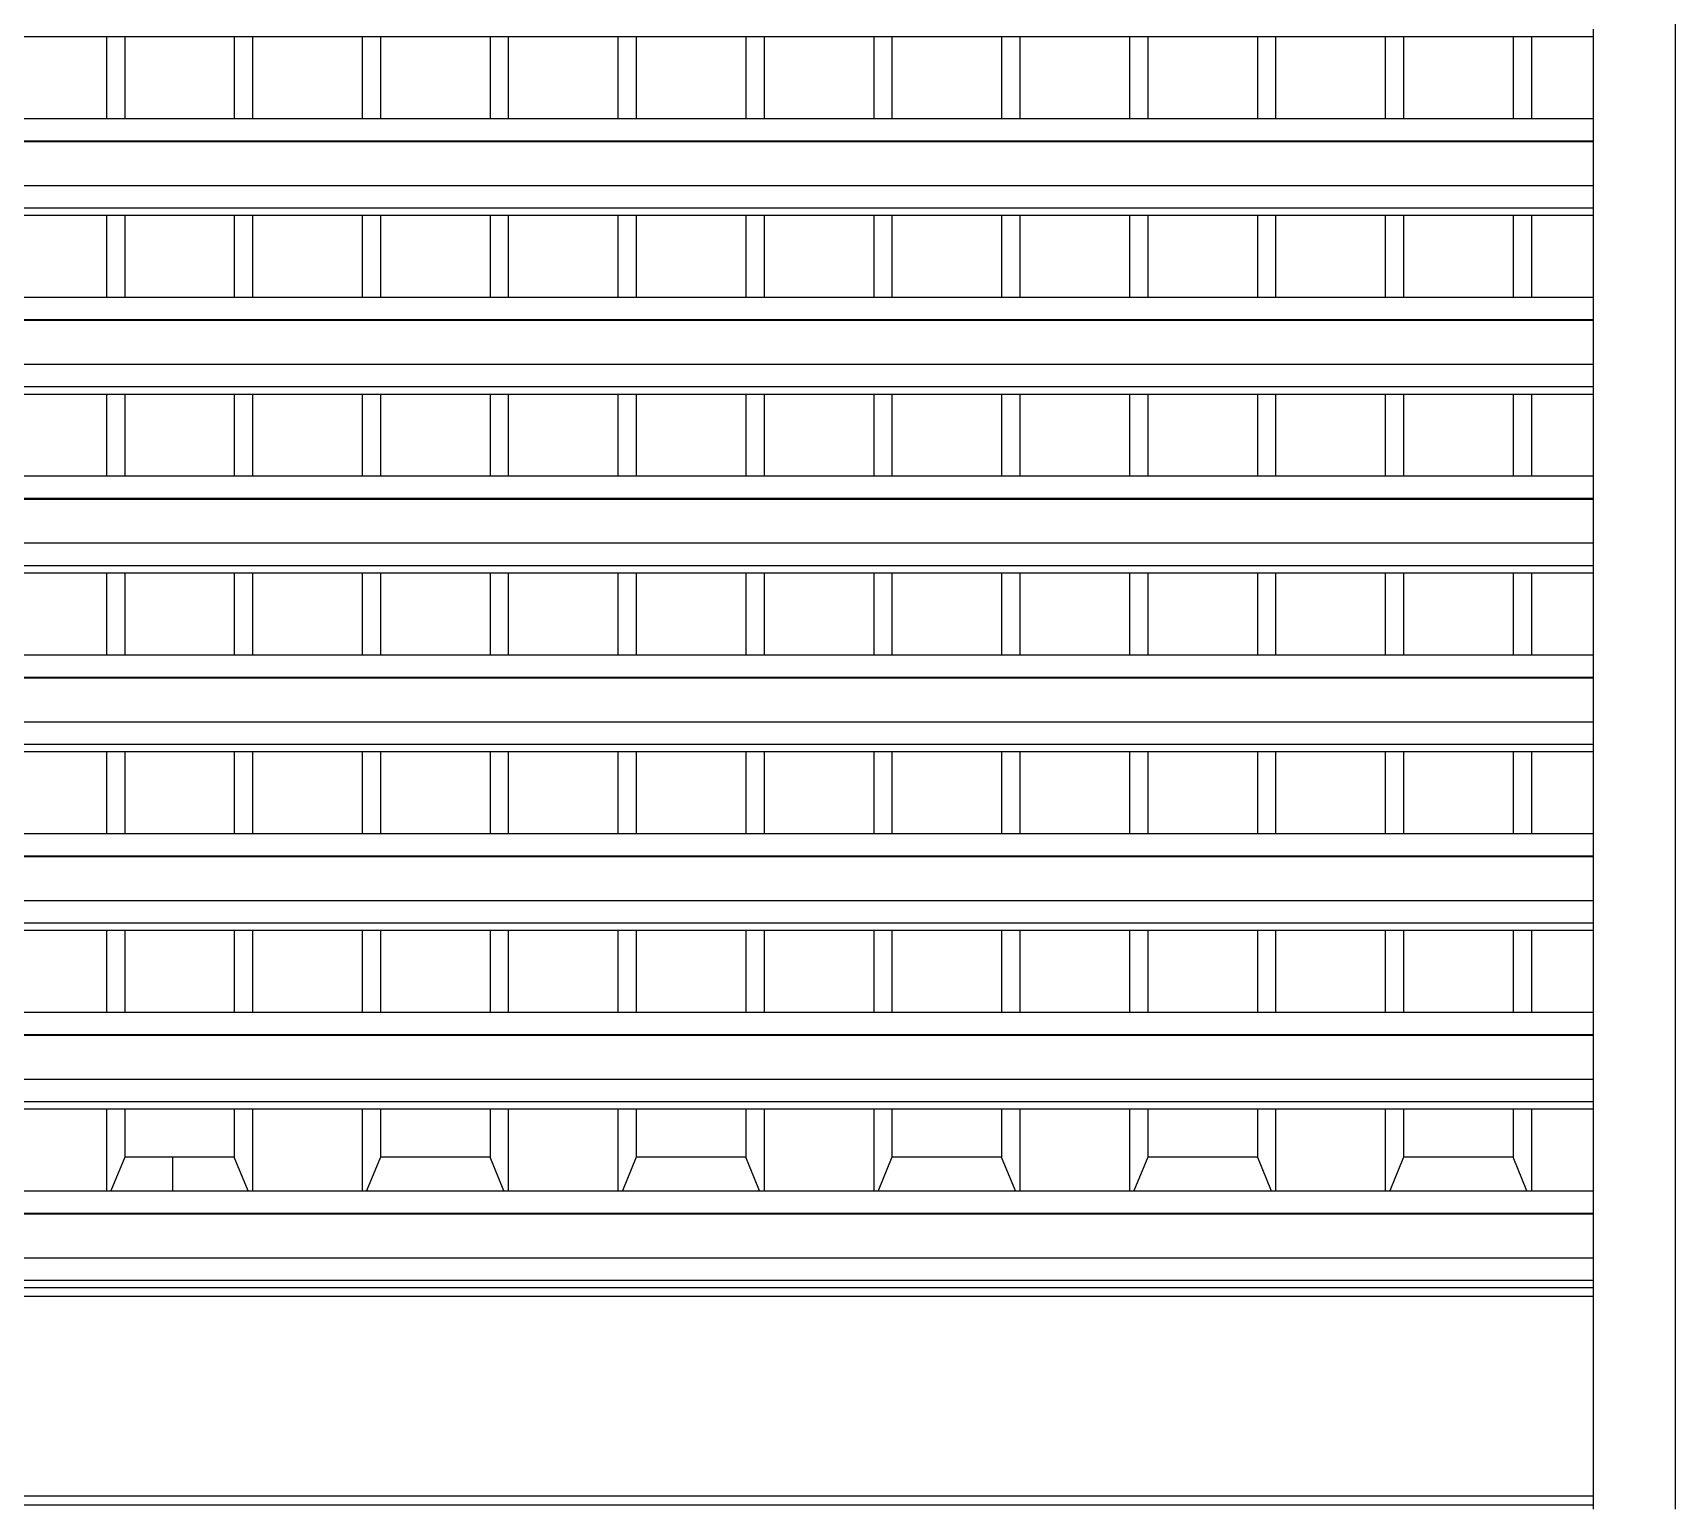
# Model space of a CAD drawing. Extents: x -92 to 92, y -11 to 21.
# Drawn here: x -34.088 to -32.275, y 14.386 to 16.013 of the extents above; entities that cross this region are included whole.
import ezdxf

# ---------------------------------------------------------------- set-up
doc = ezdxf.new("R2010")
doc.units = 0
doc.layers.get('0').update_dxf_attribs({"linetype": 'CONTINUOUS'})

msp = doc.modelspace()

# ---------------------------------------------------------------- linework, layer by layer
for p, q in [((-32.2747, 16.9527), (-32.2747, 14.3841)), ((-32.3647, 16.0093), (-32.3647, 16.0176)), ((-34.1279, 16.0093), (-34.0069, 16.0093)), ((-34.0069, 16.0093), (-34.0069, 15.9189)), ((-34.0069, 16.0093), (-33.9867, 16.0093)), ((-33.9867, 16.0093), (-33.9867, 15.9189)), ((-33.9867, 16.0093), (-33.8657, 16.0093)), ((-33.8657, 16.0093), (-33.8657, 15.9189)), ((-33.8657, 16.0093), (-33.8455, 16.0093)), ((-33.8455, 16.0093), (-33.8455, 15.9189)), ((-33.8455, 16.0093), (-33.7245, 16.0093)), ((-33.7245, 16.0093), (-33.7245, 15.9189)), ((-33.7245, 16.0093), (-33.7043, 16.0093)), ((-33.7043, 16.0093), (-33.7043, 15.9189)), ((-33.7043, 16.0093), (-33.5833, 16.0093)), ((-33.5833, 16.0093), (-33.5833, 15.9189)), ((-33.5833, 16.0093), (-33.5631, 16.0093)), ((-33.5631, 16.0093), (-33.5631, 15.9189)), ((-33.5631, 16.0093), (-33.4421, 16.0093)), ((-33.4421, 16.0093), (-33.4421, 15.9189)), ((-33.4421, 16.0093), (-33.4219, 16.0093)), ((-33.4219, 16.0093), (-33.4219, 15.9189)), ((-33.4219, 16.0093), (-33.3008, 16.0093)), ((-33.3008, 16.0093), (-33.3008, 15.9189)), ((-33.3008, 16.0093), (-33.2807, 16.0093)), ((-33.2807, 16.0093), (-33.2807, 15.9189)), ((-33.2807, 16.0093), (-33.1596, 16.0093)), ((-33.1596, 16.0093), (-33.1596, 15.9189)), ((-33.1596, 16.0093), (-33.1395, 16.0093)), ((-33.1395, 16.0093), (-33.1395, 15.9189)), ((-33.1395, 16.0093), (-33.0184, 16.0093)), ((-33.0184, 16.0093), (-33.0184, 15.9189)), ((-33.0184, 16.0093), (-32.9983, 16.0093)), ((-32.9983, 16.0093), (-32.9983, 15.9189)), ((-32.9983, 16.0093), (-32.8772, 16.0093)), ((-32.8772, 16.0093), (-32.8772, 15.9189)), ((-32.8772, 16.0093), (-32.8571, 16.0093)), ((-32.8571, 16.0093), (-32.8571, 15.9189)), ((-32.8571, 16.0093), (-32.736, 16.0093)), ((-32.736, 16.0093), (-32.736, 15.9189)), ((-32.736, 16.0093), (-32.7158, 16.0093)), ((-32.7158, 16.0093), (-32.7158, 15.9189)), ((-32.7158, 16.0093), (-32.5948, 16.0093)), ((-32.5948, 16.0093), (-32.5948, 15.9189)), ((-32.5948, 16.0093), (-32.5746, 16.0093)), ((-32.5746, 16.0093), (-32.5746, 15.9189)), ((-32.5746, 16.0093), (-32.4536, 16.0093)), ((-32.4536, 16.0093), (-32.4536, 15.9189)), ((-32.4536, 16.0093), (-32.4334, 16.0093)), ((-32.4334, 16.0093), (-32.4334, 15.9189)), ((-32.4334, 16.0093), (-32.3647, 16.0093)), ((-32.3647, 15.9189), (-32.3647, 16.0093)), ((-34.1279, 15.9189), (-34.0069, 15.9189)), ((-34.0069, 15.9189), (-33.9867, 15.9189)), ((-33.9867, 15.9189), (-33.8657, 15.9189)), ((-33.8657, 15.9189), (-33.8455, 15.9189)), ((-33.8455, 15.9189), (-33.7245, 15.9189)), ((-33.7245, 15.9189), (-33.7043, 15.9189)), ((-33.7043, 15.9189), (-33.5833, 15.9189)), ((-33.5833, 15.9189), (-33.5631, 15.9189)), ((-33.5631, 15.9189), (-33.4421, 15.9189)), ((-33.4421, 15.9189), (-33.4219, 15.9189)), ((-33.4219, 15.9189), (-33.3008, 15.9189)), ((-33.3008, 15.9189), (-33.2807, 15.9189)), ((-33.2807, 15.9189), (-33.1596, 15.9189)), ((-33.1596, 15.9189), (-33.1395, 15.9189)), ((-33.1395, 15.9189), (-33.0184, 15.9189)), ((-33.0184, 15.9189), (-32.9983, 15.9189)), ((-32.9983, 15.9189), (-32.8772, 15.9189)), ((-32.8772, 15.9189), (-32.8571, 15.9189)), ((-32.8571, 15.9189), (-32.736, 15.9189)), ((-32.736, 15.9189), (-32.7158, 15.9189)), ((-32.7158, 15.9189), (-32.5948, 15.9189)), ((-32.5948, 15.9189), (-32.5746, 15.9189)), ((-32.5746, 15.9189), (-32.4536, 15.9189)), ((-32.4536, 15.9189), (-32.4334, 15.9189)), ((-32.4334, 15.9189), (-32.3647, 15.9189)), ((-32.3647, 15.8943), (-32.3647, 15.9189)), ((-35.8987, 15.8943), (-32.3647, 15.8943)), ((-35.8987, 15.8934), (-32.3647, 15.8934)), ((-32.3647, 15.8934), (-32.3647, 15.8943)), ((-32.3647, 15.8449), (-32.3647, 15.8934)), ((-35.8987, 15.8449), (-32.3647, 15.8449)), ((-32.3647, 15.8203), (-32.3647, 15.8449)), ((-35.8987, 15.8203), (-32.3647, 15.8203)), ((-32.3647, 15.8121), (-32.3647, 15.8203)), ((-34.1279, 15.8121), (-34.0069, 15.8121)), ((-34.0069, 15.8121), (-34.0069, 15.7216)), ((-34.0069, 15.8121), (-33.9867, 15.8121)), ((-33.9867, 15.8121), (-33.9867, 15.7216)), ((-33.9867, 15.8121), (-33.8657, 15.8121)), ((-33.8657, 15.8121), (-33.8657, 15.7216)), ((-33.8657, 15.8121), (-33.8455, 15.8121)), ((-33.8455, 15.8121), (-33.8455, 15.7216)), ((-33.8455, 15.8121), (-33.7245, 15.8121)), ((-33.7245, 15.8121), (-33.7245, 15.7216)), ((-33.7245, 15.8121), (-33.7043, 15.8121)), ((-33.7043, 15.8121), (-33.7043, 15.7216)), ((-33.7043, 15.8121), (-33.5833, 15.8121)), ((-33.5833, 15.8121), (-33.5833, 15.7216)), ((-33.5833, 15.8121), (-33.5631, 15.8121)), ((-33.5631, 15.8121), (-33.5631, 15.7216)), ((-33.5631, 15.8121), (-33.4421, 15.8121)), ((-33.4421, 15.8121), (-33.4421, 15.7216)), ((-33.4421, 15.8121), (-33.4219, 15.8121)), ((-33.4219, 15.8121), (-33.4219, 15.7216)), ((-33.4219, 15.8121), (-33.3008, 15.8121)), ((-33.3008, 15.8121), (-33.3008, 15.7216)), ((-33.3008, 15.8121), (-33.2807, 15.8121)), ((-33.2807, 15.8121), (-33.2807, 15.7216)), ((-33.2807, 15.8121), (-33.1596, 15.8121)), ((-33.1596, 15.8121), (-33.1596, 15.7216)), ((-33.1596, 15.8121), (-33.1395, 15.8121)), ((-33.1395, 15.8121), (-33.1395, 15.7216)), ((-33.1395, 15.8121), (-33.0184, 15.8121)), ((-33.0184, 15.8121), (-33.0184, 15.7216)), ((-33.0184, 15.8121), (-32.9983, 15.8121)), ((-32.9983, 15.8121), (-32.9983, 15.7216)), ((-32.9983, 15.8121), (-32.8772, 15.8121)), ((-32.8772, 15.8121), (-32.8772, 15.7216)), ((-32.8772, 15.8121), (-32.8571, 15.8121)), ((-32.8571, 15.8121), (-32.8571, 15.7216)), ((-32.8571, 15.8121), (-32.736, 15.8121)), ((-32.736, 15.8121), (-32.736, 15.7216)), ((-32.736, 15.8121), (-32.7158, 15.8121)), ((-32.7158, 15.8121), (-32.7158, 15.7216)), ((-32.7158, 15.8121), (-32.5948, 15.8121)), ((-32.5948, 15.8121), (-32.5948, 15.7216)), ((-32.5948, 15.8121), (-32.5746, 15.8121)), ((-32.5746, 15.8121), (-32.5746, 15.7216)), ((-32.5746, 15.8121), (-32.4536, 15.8121)), ((-32.4536, 15.8121), (-32.4536, 15.7216)), ((-32.4536, 15.8121), (-32.4334, 15.8121)), ((-32.4334, 15.8121), (-32.4334, 15.7216)), ((-32.4334, 15.8121), (-32.3647, 15.8121)), ((-32.3647, 15.7216), (-32.3647, 15.8121)), ((-34.1279, 15.7216), (-34.0069, 15.7216)), ((-34.0069, 15.7216), (-33.9867, 15.7216)), ((-33.9867, 15.7216), (-33.8657, 15.7216)), ((-33.8657, 15.7216), (-33.8455, 15.7216)), ((-33.8455, 15.7216), (-33.7245, 15.7216)), ((-33.7245, 15.7216), (-33.7043, 15.7216)), ((-33.7043, 15.7216), (-33.5833, 15.7216)), ((-33.5833, 15.7216), (-33.5631, 15.7216)), ((-33.5631, 15.7216), (-33.4421, 15.7216)), ((-33.4421, 15.7216), (-33.4219, 15.7216)), ((-33.4219, 15.7216), (-33.3008, 15.7216)), ((-33.3008, 15.7216), (-33.2807, 15.7216)), ((-33.2807, 15.7216), (-33.1596, 15.7216)), ((-33.1596, 15.7216), (-33.1395, 15.7216)), ((-33.1395, 15.7216), (-33.0184, 15.7216)), ((-33.0184, 15.7216), (-32.9983, 15.7216)), ((-32.9983, 15.7216), (-32.8772, 15.7216)), ((-32.8772, 15.7216), (-32.8571, 15.7216)), ((-32.8571, 15.7216), (-32.736, 15.7216)), ((-32.736, 15.7216), (-32.7158, 15.7216)), ((-32.7158, 15.7216), (-32.5948, 15.7216)), ((-32.5948, 15.7216), (-32.5746, 15.7216)), ((-32.5746, 15.7216), (-32.4536, 15.7216)), ((-32.4536, 15.7216), (-32.4334, 15.7216)), ((-32.4334, 15.7216), (-32.3647, 15.7216)), ((-32.3647, 15.697), (-32.3647, 15.7216)), ((-35.8987, 15.697), (-32.3647, 15.697)), ((-35.8987, 15.6962), (-32.3647, 15.6962)), ((-32.3647, 15.6962), (-32.3647, 15.697)), ((-32.3647, 15.6477), (-32.3647, 15.6962)), ((-35.8987, 15.6477), (-32.3647, 15.6477)), ((-32.3647, 15.623), (-32.3647, 15.6477)), ((-35.8987, 15.623), (-32.3647, 15.623)), ((-34.1279, 15.6148), (-34.0069, 15.6148)), ((-34.0069, 15.6148), (-34.0069, 15.5244)), ((-34.0069, 15.6148), (-33.9867, 15.6148)), ((-33.9867, 15.6148), (-33.9867, 15.5244)), ((-33.9867, 15.6148), (-33.8657, 15.6148)), ((-33.8657, 15.6148), (-33.8657, 15.5244)), ((-33.8657, 15.6148), (-33.8455, 15.6148)), ((-33.8455, 15.6148), (-33.8455, 15.5244)), ((-33.8455, 15.6148), (-33.7245, 15.6148)), ((-33.7245, 15.6148), (-33.7245, 15.5244)), ((-33.7245, 15.6148), (-33.7043, 15.6148)), ((-33.7043, 15.6148), (-33.7043, 15.5244)), ((-33.7043, 15.6148), (-33.5833, 15.6148)), ((-33.5833, 15.6148), (-33.5833, 15.5244)), ((-33.5833, 15.6148), (-33.5631, 15.6148)), ((-33.5631, 15.6148), (-33.5631, 15.5244)), ((-33.5631, 15.6148), (-33.4421, 15.6148)), ((-33.4421, 15.6148), (-33.4421, 15.5244)), ((-33.4421, 15.6148), (-33.4219, 15.6148)), ((-33.4219, 15.6148), (-33.4219, 15.5244)), ((-33.4219, 15.6148), (-33.3008, 15.6148)), ((-33.3008, 15.6148), (-33.3008, 15.5244)), ((-33.3008, 15.6148), (-33.2807, 15.6148)), ((-33.2807, 15.6148), (-33.2807, 15.5244)), ((-33.2807, 15.6148), (-33.1596, 15.6148)), ((-33.1596, 15.6148), (-33.1596, 15.5244)), ((-33.1596, 15.6148), (-33.1395, 15.6148)), ((-33.1395, 15.6148), (-33.1395, 15.5244)), ((-33.1395, 15.6148), (-33.0184, 15.6148)), ((-33.0184, 15.6148), (-33.0184, 15.5244)), ((-33.0184, 15.6148), (-32.9983, 15.6148)), ((-32.9983, 15.6148), (-32.9983, 15.5244)), ((-32.9983, 15.6148), (-32.8772, 15.6148)), ((-32.8772, 15.6148), (-32.8772, 15.5244)), ((-32.8772, 15.6148), (-32.8571, 15.6148)), ((-32.8571, 15.6148), (-32.8571, 15.5244)), ((-32.8571, 15.6148), (-32.736, 15.6148)), ((-32.736, 15.6148), (-32.736, 15.5244)), ((-32.736, 15.6148), (-32.7158, 15.6148)), ((-32.7158, 15.6148), (-32.7158, 15.5244)), ((-32.7158, 15.6148), (-32.5948, 15.6148)), ((-32.5948, 15.6148), (-32.5948, 15.5244)), ((-32.5948, 15.6148), (-32.5746, 15.6148)), ((-32.5746, 15.6148), (-32.5746, 15.5244)), ((-32.5746, 15.6148), (-32.4536, 15.6148)), ((-32.4536, 15.6148), (-32.4536, 15.5244)), ((-32.4536, 15.6148), (-32.4334, 15.6148)), ((-32.4334, 15.6148), (-32.4334, 15.5244)), ((-32.4334, 15.6148), (-32.3647, 15.6148)), ((-32.3647, 15.6148), (-32.3647, 15.623)), ((-32.3647, 15.5244), (-32.3647, 15.6148)), ((-34.1279, 15.5244), (-34.0069, 15.5244)), ((-34.0069, 15.5244), (-33.9867, 15.5244)), ((-33.9867, 15.5244), (-33.8657, 15.5244)), ((-33.8657, 15.5244), (-33.8455, 15.5244)), ((-33.8455, 15.5244), (-33.7245, 15.5244)), ((-33.7245, 15.5244), (-33.7043, 15.5244)), ((-33.7043, 15.5244), (-33.5833, 15.5244)), ((-33.5833, 15.5244), (-33.5631, 15.5244)), ((-33.5631, 15.5244), (-33.4421, 15.5244)), ((-33.4421, 15.5244), (-33.4219, 15.5244)), ((-33.4219, 15.5244), (-33.3008, 15.5244)), ((-33.3008, 15.5244), (-33.2807, 15.5244)), ((-33.2807, 15.5244), (-33.1596, 15.5244)), ((-33.1596, 15.5244), (-33.1395, 15.5244)), ((-33.1395, 15.5244), (-33.0184, 15.5244)), ((-33.0184, 15.5244), (-32.9983, 15.5244)), ((-32.9983, 15.5244), (-32.8772, 15.5244)), ((-32.8772, 15.5244), (-32.8571, 15.5244)), ((-32.8571, 15.5244), (-32.736, 15.5244)), ((-32.736, 15.5244), (-32.7158, 15.5244)), ((-32.7158, 15.5244), (-32.5948, 15.5244)), ((-32.5948, 15.5244), (-32.5746, 15.5244)), ((-32.5746, 15.5244), (-32.4536, 15.5244)), ((-32.4536, 15.5244), (-32.4334, 15.5244)), ((-32.4334, 15.5244), (-32.3647, 15.5244)), ((-32.3647, 15.4997), (-32.3647, 15.5244)), ((-35.8987, 15.4997), (-32.3647, 15.4997)), ((-35.8987, 15.4989), (-32.3647, 15.4989)), ((-32.3647, 15.4989), (-32.3647, 15.4997)), ((-32.3647, 15.4504), (-32.3647, 15.4989)), ((-35.8987, 15.4504), (-32.3647, 15.4504)), ((-32.3647, 15.4257), (-32.3647, 15.4504)), ((-35.8987, 15.4257), (-32.3647, 15.4257)), ((-34.1279, 15.4175), (-34.0069, 15.4175)), ((-34.0069, 15.4175), (-34.0069, 15.3271)), ((-34.0069, 15.4175), (-33.9867, 15.4175)), ((-33.9867, 15.4175), (-33.9867, 15.3271)), ((-33.9867, 15.4175), (-33.8657, 15.4175)), ((-33.8657, 15.4175), (-33.8657, 15.3271)), ((-33.8657, 15.4175), (-33.8455, 15.4175)), ((-33.8455, 15.4175), (-33.8455, 15.3271)), ((-33.8455, 15.4175), (-33.7245, 15.4175)), ((-33.7245, 15.4175), (-33.7245, 15.3271)), ((-33.7245, 15.4175), (-33.7043, 15.4175)), ((-33.7043, 15.4175), (-33.7043, 15.3271)), ((-33.7043, 15.4175), (-33.5833, 15.4175)), ((-33.5833, 15.4175), (-33.5833, 15.3271)), ((-33.5833, 15.4175), (-33.5631, 15.4175)), ((-33.5631, 15.4175), (-33.5631, 15.3271)), ((-33.5631, 15.4175), (-33.4421, 15.4175)), ((-33.4421, 15.4175), (-33.4421, 15.3271)), ((-33.4421, 15.4175), (-33.4219, 15.4175)), ((-33.4219, 15.4175), (-33.4219, 15.3271)), ((-33.4219, 15.4175), (-33.3008, 15.4175)), ((-33.3008, 15.4175), (-33.3008, 15.3271)), ((-33.3008, 15.4175), (-33.2807, 15.4175)), ((-33.2807, 15.4175), (-33.2807, 15.3271)), ((-33.2807, 15.4175), (-33.1596, 15.4175)), ((-33.1596, 15.4175), (-33.1596, 15.3271)), ((-33.1596, 15.4175), (-33.1395, 15.4175)), ((-33.1395, 15.4175), (-33.1395, 15.3271)), ((-33.1395, 15.4175), (-33.0184, 15.4175)), ((-33.0184, 15.4175), (-33.0184, 15.3271)), ((-33.0184, 15.4175), (-32.9983, 15.4175)), ((-32.9983, 15.4175), (-32.9983, 15.3271)), ((-32.9983, 15.4175), (-32.8772, 15.4175)), ((-32.8772, 15.4175), (-32.8772, 15.3271)), ((-32.8772, 15.4175), (-32.8571, 15.4175)), ((-32.8571, 15.4175), (-32.8571, 15.3271)), ((-32.8571, 15.4175), (-32.736, 15.4175)), ((-32.736, 15.4175), (-32.736, 15.3271)), ((-32.736, 15.4175), (-32.7158, 15.4175)), ((-32.7158, 15.4175), (-32.7158, 15.3271)), ((-32.7158, 15.4175), (-32.5948, 15.4175)), ((-32.5948, 15.4175), (-32.5948, 15.3271)), ((-32.5948, 15.4175), (-32.5746, 15.4175)), ((-32.5746, 15.4175), (-32.5746, 15.3271)), ((-32.5746, 15.4175), (-32.4536, 15.4175)), ((-32.4536, 15.4175), (-32.4536, 15.3271)), ((-32.4536, 15.4175), (-32.4334, 15.4175)), ((-32.4334, 15.4175), (-32.4334, 15.3271)), ((-32.4334, 15.4175), (-32.3647, 15.4175)), ((-32.3647, 15.4175), (-32.3647, 15.4257)), ((-32.3647, 15.3271), (-32.3647, 15.4175)), ((-34.1279, 15.3271), (-34.0069, 15.3271)), ((-34.0069, 15.3271), (-33.9867, 15.3271)), ((-33.9867, 15.3271), (-33.8657, 15.3271)), ((-33.8657, 15.3271), (-33.8455, 15.3271)), ((-33.8455, 15.3271), (-33.7245, 15.3271)), ((-33.7245, 15.3271), (-33.7043, 15.3271)), ((-33.7043, 15.3271), (-33.5833, 15.3271)), ((-33.5833, 15.3271), (-33.5631, 15.3271)), ((-33.5631, 15.3271), (-33.4421, 15.3271)), ((-33.4421, 15.3271), (-33.4219, 15.3271)), ((-33.4219, 15.3271), (-33.3008, 15.3271)), ((-33.3008, 15.3271), (-33.2807, 15.3271)), ((-33.2807, 15.3271), (-33.1596, 15.3271)), ((-33.1596, 15.3271), (-33.1395, 15.3271)), ((-33.1395, 15.3271), (-33.0184, 15.3271)), ((-33.0184, 15.3271), (-32.9983, 15.3271)), ((-32.9983, 15.3271), (-32.8772, 15.3271)), ((-32.8772, 15.3271), (-32.8571, 15.3271)), ((-32.8571, 15.3271), (-32.736, 15.3271)), ((-32.736, 15.3271), (-32.7158, 15.3271)), ((-32.7158, 15.3271), (-32.5948, 15.3271)), ((-32.5948, 15.3271), (-32.5746, 15.3271)), ((-32.5746, 15.3271), (-32.4536, 15.3271)), ((-32.4536, 15.3271), (-32.4334, 15.3271)), ((-32.4334, 15.3271), (-32.3647, 15.3271)), ((-32.3647, 15.3024), (-32.3647, 15.3271)), ((-35.8987, 15.3024), (-32.3647, 15.3024)), ((-35.8987, 15.3016), (-32.3647, 15.3016)), ((-32.3647, 15.3016), (-32.3647, 15.3024)), ((-32.3647, 15.2531), (-32.3647, 15.3016)), ((-35.8987, 15.2531), (-32.3647, 15.2531)), ((-32.3647, 15.2284), (-32.3647, 15.2531)), ((-35.8987, 15.2284), (-32.3647, 15.2284)), ((-34.1279, 15.2202), (-34.0069, 15.2202)), ((-34.0069, 15.2202), (-34.0069, 15.1298)), ((-34.0069, 15.2202), (-33.9867, 15.2202)), ((-33.9867, 15.2202), (-33.9867, 15.1298)), ((-33.9867, 15.2202), (-33.8657, 15.2202)), ((-33.8657, 15.2202), (-33.8657, 15.1298)), ((-33.8657, 15.2202), (-33.8455, 15.2202)), ((-33.8455, 15.2202), (-33.8455, 15.1298)), ((-33.8455, 15.2202), (-33.7245, 15.2202)), ((-33.7245, 15.2202), (-33.7245, 15.1298)), ((-33.7245, 15.2202), (-33.7043, 15.2202)), ((-33.7043, 15.2202), (-33.7043, 15.1298)), ((-33.7043, 15.2202), (-33.5833, 15.2202)), ((-33.5833, 15.2202), (-33.5833, 15.1298)), ((-33.5833, 15.2202), (-33.5631, 15.2202)), ((-33.5631, 15.2202), (-33.5631, 15.1298)), ((-33.5631, 15.2202), (-33.4421, 15.2202)), ((-33.4421, 15.2202), (-33.4421, 15.1298)), ((-33.4421, 15.2202), (-33.4219, 15.2202)), ((-33.4219, 15.2202), (-33.4219, 15.1298)), ((-33.4219, 15.2202), (-33.3008, 15.2202)), ((-33.3008, 15.2202), (-33.3008, 15.1298)), ((-33.3008, 15.2202), (-33.2807, 15.2202)), ((-33.2807, 15.2202), (-33.2807, 15.1298)), ((-33.2807, 15.2202), (-33.1596, 15.2202)), ((-33.1596, 15.2202), (-33.1596, 15.1298)), ((-33.1596, 15.2202), (-33.1395, 15.2202)), ((-33.1395, 15.2202), (-33.1395, 15.1298)), ((-33.1395, 15.2202), (-33.0184, 15.2202)), ((-33.0184, 15.2202), (-33.0184, 15.1298)), ((-33.0184, 15.2202), (-32.9983, 15.2202)), ((-32.9983, 15.2202), (-32.9983, 15.1298)), ((-32.9983, 15.2202), (-32.8772, 15.2202)), ((-32.8772, 15.2202), (-32.8772, 15.1298)), ((-32.8772, 15.2202), (-32.8571, 15.2202)), ((-32.8571, 15.2202), (-32.8571, 15.1298)), ((-32.8571, 15.2202), (-32.736, 15.2202)), ((-32.736, 15.2202), (-32.736, 15.1298)), ((-32.736, 15.2202), (-32.7158, 15.2202)), ((-32.7158, 15.2202), (-32.7158, 15.1298)), ((-32.7158, 15.2202), (-32.5948, 15.2202)), ((-32.5948, 15.2202), (-32.5948, 15.1298)), ((-32.5948, 15.2202), (-32.5746, 15.2202)), ((-32.5746, 15.2202), (-32.5746, 15.1298)), ((-32.5746, 15.2202), (-32.4536, 15.2202)), ((-32.4536, 15.2202), (-32.4536, 15.1298)), ((-32.4536, 15.2202), (-32.4334, 15.2202)), ((-32.4334, 15.2202), (-32.4334, 15.1298)), ((-32.4334, 15.2202), (-32.3647, 15.2202)), ((-32.3647, 15.2202), (-32.3647, 15.2284)), ((-32.3647, 15.1298), (-32.3647, 15.2202)), ((-34.1279, 15.1298), (-34.0069, 15.1298)), ((-34.0069, 15.1298), (-33.9867, 15.1298)), ((-33.9867, 15.1298), (-33.8657, 15.1298)), ((-33.8657, 15.1298), (-33.8455, 15.1298)), ((-33.8455, 15.1298), (-33.7245, 15.1298)), ((-33.7245, 15.1298), (-33.7043, 15.1298)), ((-33.7043, 15.1298), (-33.5833, 15.1298)), ((-33.5833, 15.1298), (-33.5631, 15.1298)), ((-33.5631, 15.1298), (-33.4421, 15.1298)), ((-33.4421, 15.1298), (-33.4219, 15.1298)), ((-33.4219, 15.1298), (-33.3008, 15.1298)), ((-33.3008, 15.1298), (-33.2807, 15.1298)), ((-33.2807, 15.1298), (-33.1596, 15.1298)), ((-33.1596, 15.1298), (-33.1395, 15.1298)), ((-33.1395, 15.1298), (-33.0184, 15.1298)), ((-33.0184, 15.1298), (-32.9983, 15.1298)), ((-32.9983, 15.1298), (-32.8772, 15.1298)), ((-32.8772, 15.1298), (-32.8571, 15.1298)), ((-32.8571, 15.1298), (-32.736, 15.1298)), ((-32.736, 15.1298), (-32.7158, 15.1298)), ((-32.7158, 15.1298), (-32.5948, 15.1298)), ((-32.5948, 15.1298), (-32.5746, 15.1298)), ((-32.5746, 15.1298), (-32.4536, 15.1298)), ((-32.4536, 15.1298), (-32.4334, 15.1298)), ((-32.4334, 15.1298), (-32.3647, 15.1298)), ((-32.3647, 15.1051), (-32.3647, 15.1298)), ((-35.8987, 15.1051), (-32.3647, 15.1051)), ((-35.8987, 15.1043), (-32.3647, 15.1043)), ((-32.3647, 15.1043), (-32.3647, 15.1051)), ((-32.3647, 15.0558), (-32.3647, 15.1043)), ((-35.8987, 15.0558), (-32.3647, 15.0558)), ((-32.3647, 15.0312), (-32.3647, 15.0558)), ((-35.8987, 15.0312), (-32.3647, 15.0312)), ((-34.1279, 15.0229), (-34.0069, 15.0229)), ((-34.0069, 15.0229), (-34.0069, 14.9325)), ((-34.0069, 15.0229), (-33.9867, 15.0229)), ((-33.9867, 15.0229), (-33.9867, 14.9325)), ((-33.9867, 15.0229), (-33.8657, 15.0229)), ((-33.8657, 15.0229), (-33.8657, 14.9325)), ((-33.8657, 15.0229), (-33.8455, 15.0229)), ((-33.8455, 15.0229), (-33.8455, 14.9325)), ((-33.8455, 15.0229), (-33.7245, 15.0229)), ((-33.7245, 15.0229), (-33.7245, 14.9325)), ((-33.7245, 15.0229), (-33.7043, 15.0229)), ((-33.7043, 15.0229), (-33.7043, 14.9325)), ((-33.7043, 15.0229), (-33.5833, 15.0229)), ((-33.5833, 15.0229), (-33.5833, 14.9325)), ((-33.5833, 15.0229), (-33.5631, 15.0229)), ((-33.5631, 15.0229), (-33.5631, 14.9325)), ((-33.5631, 15.0229), (-33.4421, 15.0229)), ((-33.4421, 15.0229), (-33.4421, 14.9325)), ((-33.4421, 15.0229), (-33.4219, 15.0229)), ((-33.4219, 15.0229), (-33.4219, 14.9325)), ((-33.4219, 15.0229), (-33.3008, 15.0229)), ((-33.3008, 15.0229), (-33.3008, 14.9325)), ((-33.3008, 15.0229), (-33.2807, 15.0229)), ((-33.2807, 15.0229), (-33.2807, 14.9325)), ((-33.2807, 15.0229), (-33.1596, 15.0229)), ((-33.1596, 15.0229), (-33.1596, 14.9325)), ((-33.1596, 15.0229), (-33.1395, 15.0229)), ((-33.1395, 15.0229), (-33.1395, 14.9325)), ((-33.1395, 15.0229), (-33.0184, 15.0229)), ((-33.0184, 15.0229), (-33.0184, 14.9325)), ((-33.0184, 15.0229), (-32.9983, 15.0229)), ((-32.9983, 15.0229), (-32.9983, 14.9325)), ((-32.9983, 15.0229), (-32.8772, 15.0229)), ((-32.8772, 15.0229), (-32.8772, 14.9325)), ((-32.8772, 15.0229), (-32.8571, 15.0229)), ((-32.8571, 15.0229), (-32.8571, 14.9325)), ((-32.8571, 15.0229), (-32.736, 15.0229)), ((-32.736, 15.0229), (-32.736, 14.9325)), ((-32.736, 15.0229), (-32.7158, 15.0229)), ((-32.7158, 15.0229), (-32.7158, 14.9325)), ((-32.7158, 15.0229), (-32.5948, 15.0229)), ((-32.5948, 15.0229), (-32.5948, 14.9325)), ((-32.5948, 15.0229), (-32.5746, 15.0229)), ((-32.5746, 15.0229), (-32.5746, 14.9325)), ((-32.5746, 15.0229), (-32.4536, 15.0229)), ((-32.4536, 15.0229), (-32.4536, 14.9325)), ((-32.4536, 15.0229), (-32.4334, 15.0229)), ((-32.4334, 15.0229), (-32.4334, 14.9325)), ((-32.4334, 15.0229), (-32.3647, 15.0229)), ((-32.3647, 15.0229), (-32.3647, 15.0312)), ((-32.3647, 14.9325), (-32.3647, 15.0229)), ((-34.1279, 14.9325), (-34.0069, 14.9325)), ((-34.0069, 14.9325), (-33.9867, 14.9325)), ((-33.9867, 14.9325), (-33.8657, 14.9325)), ((-33.8657, 14.9325), (-33.8455, 14.9325)), ((-33.8455, 14.9325), (-33.7245, 14.9325)), ((-33.7245, 14.9325), (-33.7043, 14.9325)), ((-33.7043, 14.9325), (-33.5833, 14.9325)), ((-33.5833, 14.9325), (-33.5631, 14.9325)), ((-33.5631, 14.9325), (-33.4421, 14.9325)), ((-33.4421, 14.9325), (-33.4219, 14.9325)), ((-33.4219, 14.9325), (-33.3008, 14.9325)), ((-33.3008, 14.9325), (-33.2807, 14.9325)), ((-33.2807, 14.9325), (-33.1596, 14.9325)), ((-33.1596, 14.9325), (-33.1395, 14.9325)), ((-33.1395, 14.9325), (-33.0184, 14.9325)), ((-33.0184, 14.9325), (-32.9983, 14.9325)), ((-32.9983, 14.9325), (-32.8772, 14.9325)), ((-32.8772, 14.9325), (-32.8571, 14.9325)), ((-32.8571, 14.9325), (-32.736, 14.9325)), ((-32.736, 14.9325), (-32.7158, 14.9325)), ((-32.7158, 14.9325), (-32.5948, 14.9325)), ((-32.5948, 14.9325), (-32.5746, 14.9325)), ((-32.5746, 14.9325), (-32.4536, 14.9325)), ((-32.4536, 14.9325), (-32.4334, 14.9325)), ((-32.4334, 14.9325), (-32.3647, 14.9325)), ((-32.3647, 14.9079), (-32.3647, 14.9325)), ((-35.8987, 14.9079), (-32.3647, 14.9079)), ((-35.8987, 14.907), (-32.3647, 14.907)), ((-32.3647, 14.907), (-32.3647, 14.9079)), ((-32.3647, 14.8585), (-32.3647, 14.907)), ((-35.8987, 14.8585), (-32.3647, 14.8585)), ((-32.3647, 14.8339), (-32.3647, 14.8585)), ((-35.8987, 14.8339), (-32.3647, 14.8339)), ((-32.3647, 14.8257), (-32.3647, 14.8339)), ((-34.1279, 14.8257), (-34.0069, 14.8257)), ((-34.0069, 14.8257), (-34.0069, 14.7352)), ((-34.0069, 14.8257), (-33.9867, 14.8257)), ((-33.9867, 14.8257), (-33.9867, 14.7725)), ((-33.9867, 14.8257), (-33.8657, 14.8257)), ((-33.8657, 14.8257), (-33.8657, 14.7725)), ((-33.8657, 14.8257), (-33.8455, 14.8257)), ((-33.8455, 14.8257), (-33.8455, 14.7352)), ((-33.8455, 14.8257), (-33.7245, 14.8257)), ((-33.7245, 14.8257), (-33.7245, 14.7352)), ((-33.7245, 14.8257), (-33.7043, 14.8257)), ((-33.7043, 14.8257), (-33.7043, 14.7725)), ((-33.7043, 14.8257), (-33.5833, 14.8257)), ((-33.5833, 14.8257), (-33.5833, 14.7725)), ((-33.5833, 14.8257), (-33.5631, 14.8257)), ((-33.5631, 14.8257), (-33.5631, 14.7352)), ((-33.5631, 14.8257), (-33.4421, 14.8257)), ((-33.4421, 14.8257), (-33.4421, 14.7352)), ((-33.4421, 14.8257), (-33.4219, 14.8257)), ((-33.4219, 14.8257), (-33.4219, 14.7725)), ((-33.4219, 14.8257), (-33.3008, 14.8257)), ((-33.3008, 14.8257), (-33.3008, 14.7725)), ((-33.3008, 14.8257), (-33.2807, 14.8257)), ((-33.2807, 14.8257), (-33.2807, 14.7352)), ((-33.2807, 14.8257), (-33.1596, 14.8257)), ((-33.1596, 14.8257), (-33.1596, 14.7352)), ((-33.1596, 14.8257), (-33.1395, 14.8257)), ((-33.1395, 14.8257), (-33.1395, 14.7725)), ((-33.1395, 14.8257), (-33.0184, 14.8257)), ((-33.0184, 14.8257), (-33.0184, 14.7725)), ((-33.0184, 14.8257), (-32.9983, 14.8257)), ((-32.9983, 14.8257), (-32.9983, 14.7352)), ((-32.9983, 14.8257), (-32.8772, 14.8257)), ((-32.8772, 14.8257), (-32.8772, 14.7352)), ((-32.8772, 14.8257), (-32.8571, 14.8257)), ((-32.8571, 14.8257), (-32.8571, 14.7725)), ((-32.8571, 14.8257), (-32.736, 14.8257)), ((-32.736, 14.8257), (-32.736, 14.7725)), ((-32.736, 14.8257), (-32.7158, 14.8257)), ((-32.7158, 14.8257), (-32.7158, 14.7352)), ((-32.7158, 14.8257), (-32.5948, 14.8257)), ((-32.5948, 14.8257), (-32.5948, 14.7352)), ((-32.5948, 14.8257), (-32.5746, 14.8257)), ((-32.5746, 14.8257), (-32.5746, 14.7725)), ((-32.5746, 14.8257), (-32.4536, 14.8257)), ((-32.4536, 14.8257), (-32.4536, 14.7725)), ((-32.4536, 14.8257), (-32.4334, 14.8257)), ((-32.4334, 14.8257), (-32.4334, 14.7352)), ((-32.4334, 14.8257), (-32.3647, 14.8257)), ((-32.3647, 14.7352), (-32.3647, 14.8257)), ((-33.9867, 14.7725), (-34.002, 14.7352)), ((-33.9337, 14.7725), (-33.9867, 14.7725)), ((-33.9337, 14.7352), (-33.9337, 14.7725)), ((-33.8657, 14.7725), (-33.9337, 14.7725)), ((-33.8504, 14.7352), (-33.8657, 14.7725)), ((-33.7043, 14.7725), (-33.7195, 14.7352)), ((-33.5833, 14.7725), (-33.7043, 14.7725)), ((-33.568, 14.7352), (-33.5833, 14.7725)), ((-33.4219, 14.7725), (-33.4371, 14.7352)), ((-33.3008, 14.7725), (-33.4219, 14.7725)), ((-33.2856, 14.7352), (-33.3008, 14.7725)), ((-33.1395, 14.7725), (-33.1547, 14.7352)), ((-33.0184, 14.7725), (-33.1395, 14.7725)), ((-33.0032, 14.7352), (-33.0184, 14.7725)), ((-32.8571, 14.7725), (-32.8723, 14.7352)), ((-32.736, 14.7725), (-32.8571, 14.7725)), ((-32.736, 14.7725), (-32.7208, 14.7352)), ((-32.5746, 14.7725), (-32.5899, 14.7352)), ((-32.4536, 14.7725), (-32.5746, 14.7725)), ((-32.4384, 14.7352), (-32.4536, 14.7725)), ((-34.1279, 14.7352), (-34.0069, 14.7352)), ((-34.0069, 14.7352), (-34.002, 14.7352)), ((-34.002, 14.7352), (-33.9337, 14.7352)), ((-33.9337, 14.7352), (-33.8504, 14.7352)), ((-33.8504, 14.7352), (-33.8455, 14.7352)), ((-33.8455, 14.7352), (-33.7245, 14.7352)), ((-33.7245, 14.7352), (-33.7195, 14.7352)), ((-33.7195, 14.7352), (-33.568, 14.7352)), ((-33.568, 14.7352), (-33.5631, 14.7352)), ((-33.5631, 14.7352), (-33.4421, 14.7352)), ((-33.4421, 14.7352), (-33.4371, 14.7352)), ((-33.4371, 14.7352), (-33.2856, 14.7352)), ((-33.2856, 14.7352), (-33.2807, 14.7352)), ((-33.2807, 14.7352), (-33.1596, 14.7352)), ((-33.1596, 14.7352), (-33.1547, 14.7352)), ((-33.1547, 14.7352), (-33.0032, 14.7352)), ((-33.0032, 14.7352), (-32.9983, 14.7352)), ((-32.9983, 14.7352), (-32.8772, 14.7352)), ((-32.8772, 14.7352), (-32.8723, 14.7352)), ((-32.8723, 14.7352), (-32.7208, 14.7352)), ((-32.7208, 14.7352), (-32.7158, 14.7352)), ((-32.7158, 14.7352), (-32.5948, 14.7352)), ((-32.5948, 14.7352), (-32.5899, 14.7352)), ((-32.5899, 14.7352), (-32.4384, 14.7352)), ((-32.4384, 14.7352), (-32.4334, 14.7352)), ((-32.4334, 14.7352), (-32.3647, 14.7352)), ((-32.3647, 14.7106), (-32.3647, 14.7352)), ((-35.8987, 14.7106), (-32.3647, 14.7106)), ((-35.8987, 14.7098), (-32.3647, 14.7098)), ((-32.3647, 14.7098), (-32.3647, 14.7106)), ((-32.3647, 14.6613), (-32.3647, 14.7098)), ((-35.8987, 14.6613), (-32.3647, 14.6613)), ((-32.3647, 14.6366), (-32.3647, 14.6613)), ((-35.8987, 14.6366), (-32.3647, 14.6366)), ((-32.3647, 14.6284), (-32.3647, 14.6366)), ((-32.3647, 14.6284), (-35.8987, 14.6284)), ((-32.3647, 14.6186), (-35.8987, 14.6186)), ((-32.3647, 14.6186), (-32.3647, 14.6284)), ((-32.3647, 14.3982), (-32.3647, 14.6186)), ((-32.3647, 14.3982), (-35.8987, 14.3982)), ((-32.3647, 14.3884), (-35.8987, 14.3884)), ((-32.3647, 14.3884), (-32.3647, 14.3982)), ((-32.3647, 14.3841), (-32.3647, 14.3884))]:
    msp.add_line(p, q)

doc.saveas('drawing.dxf')
